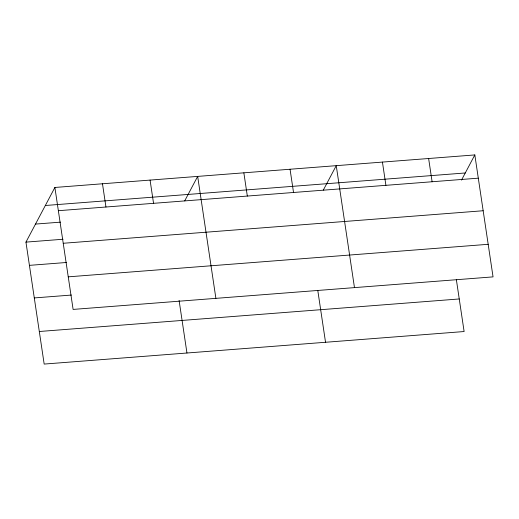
<?xml version="1.0" encoding="UTF-8"?>
<svg xmlns="http://www.w3.org/2000/svg" width="519" height="519" viewBox="0 0 519 519"><rect width="100%" height="100%" fill="white"/><g stroke="black" fill="none" stroke-linecap="round" stroke-linejoin="round"><path stroke-width="0.78" d="M456.383 279.786L464.116 331.537L44.173 364.072L25.95 242.12L54.884 187.463L474.827 154.928L493.05 276.88L73.114 309.415L54.884 187.463M184.712 200.872L197.668 176.402L215.891 298.354M323.292 190.136L336.247 165.665L354.471 287.617M461.495 180.112L474.827 154.928M45.335 205.498L465.277 172.97M58.362 210.701L478.297 178.173M35.5 224.085L60.502 222.145M25.95 242.12L63.059 239.246M63.227 243.275L483.163 210.746M29.421 265.358L66.529 262.484M68.242 276.841L488.184 244.306M34.293 297.932L71.395 295.058M39.308 331.498L459.244 298.963M428.629 158.509L432.106 181.747M382.438 162.09L385.909 185.328M317.797 290.517L325.536 342.274M290.05 169.246L293.527 192.484M243.859 172.827L247.329 196.065M179.1 300.456L186.957 353.011M150.069 180.093L153.546 203.331M102.477 183.778L105.954 207.016"/></g></svg>
